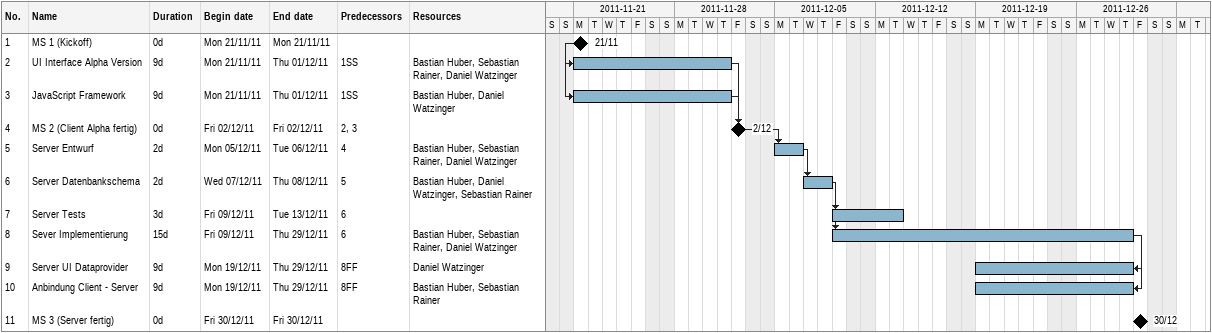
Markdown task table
| ID | Task | Duration | Start | Finish | Predecessors | Resources |
|---|---|---|---|---|---|---|
| 1 | MS 1 (Kickoff) | 0d | 2011-11-21 | 2011-11-21 |  |  |
| 2 | UI Interface Alpha Version | 9d | 2011-11-21 | 2011-12-01 | 1SS | Bastian Huber, Sebastian Rainer, Daniel Watzinger |
| 3 | JavaScript Framework | 9d | 2011-11-21 | 2011-12-01 | 1SS | Bastian Huber, Daniel Watzinger |
| 4 | MS 2 (Client Alpha fertig) | 0d | 2011-12-02 | 2011-12-02 | 2, 3 |  |
| 5 | Server Entwurf | 2d | 2011-12-05 | 2011-12-06 | 4 | Bastian Huber, Sebastian Rainer, Daniel Watzinger |
| 6 | Server Datenbankschema | 2d | 2011-12-07 | 2011-12-08 | 5 | Bastian Huber, Daniel Watzinger, Sebastian Rainer |
| 7 | Server Tests | 3d | 2011-12-09 | 2011-12-13 | 6 |  |
| 8 | Sever Implementierung | 15d | 2011-12-09 | 2011-12-29 | 6 | Bastian Huber, Sebastian Rainer, Daniel Watzinger |
| 9 | Server UI Dataprovider | 9d | 2011-12-19 | 2011-12-29 | 8FF | Daniel Watzinger |
| 10 | Anbindung Client - Server | 9d | 2011-12-19 | 2011-12-29 | 8FF | Bastian Huber, Sebastian Rainer |
| 11 | MS 3 (Server fertig) | 0d | 2011-12-30 | 2011-12-30 |  |  |
